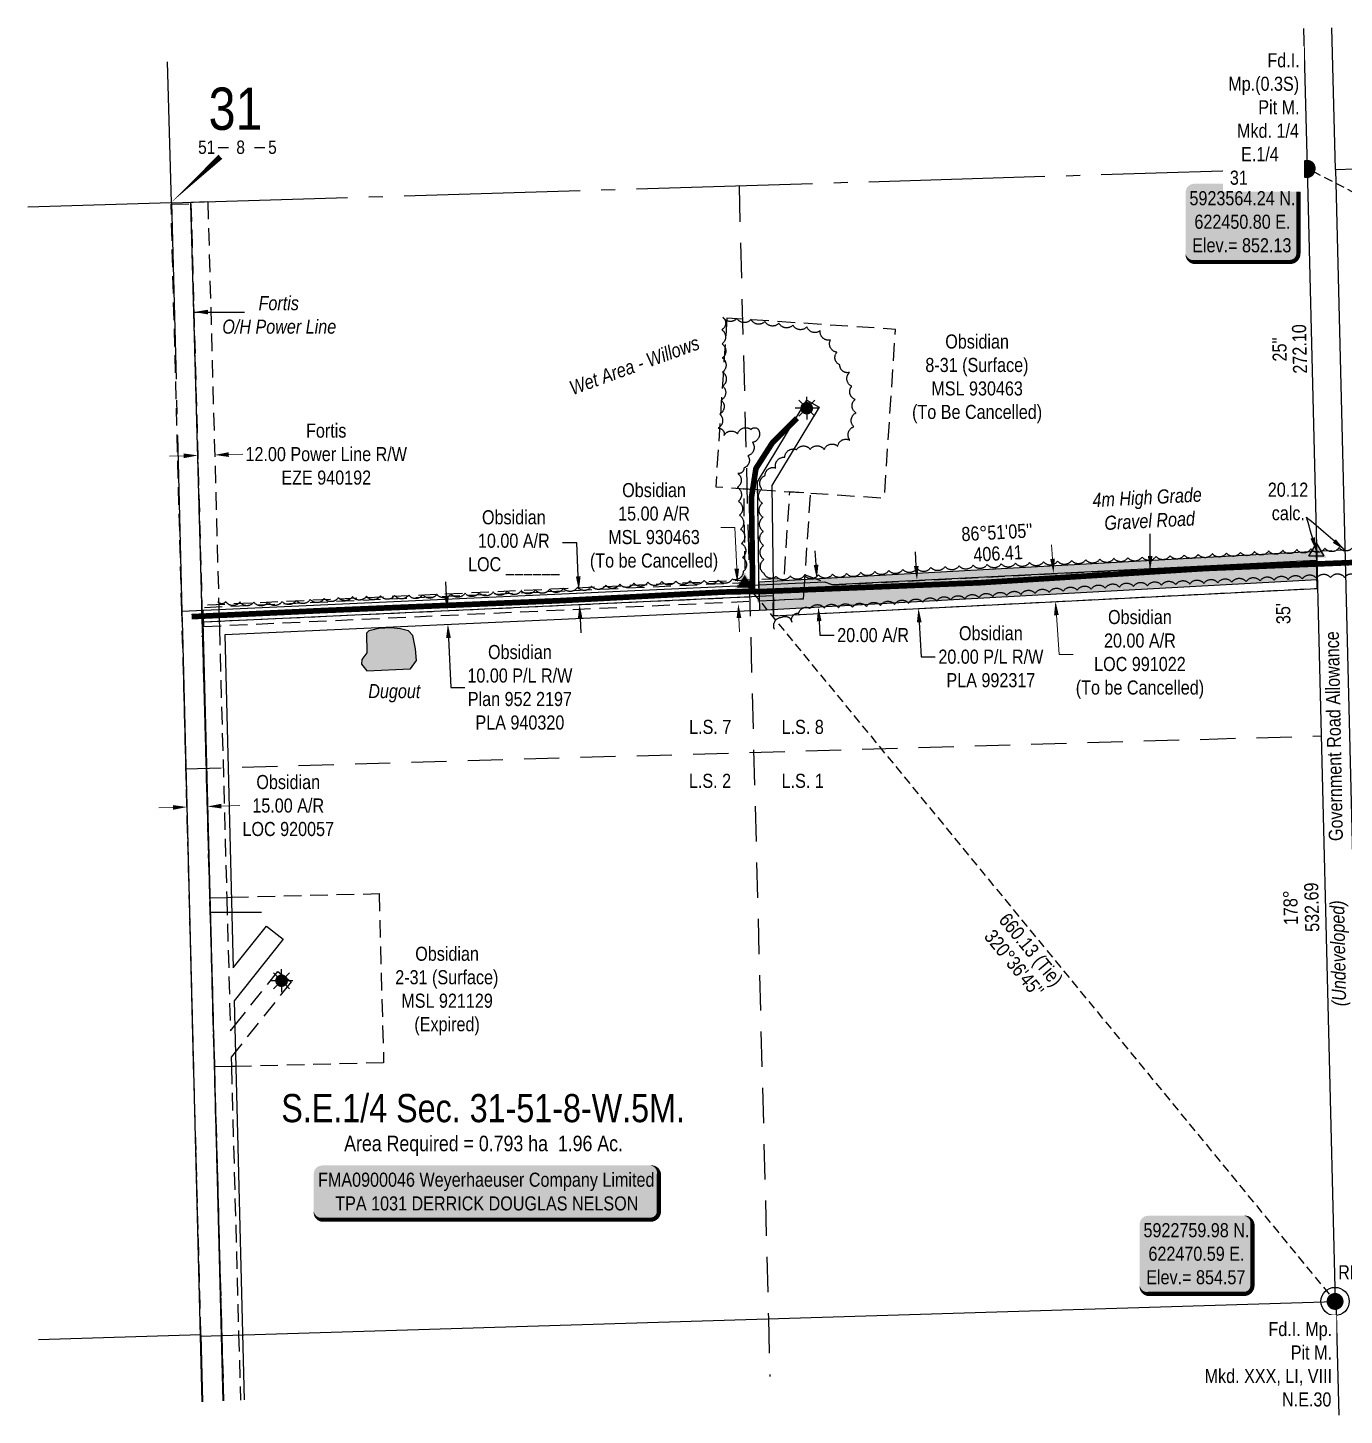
# Model space of a CAD drawing. Extents: x 621543 to 624722, y 5922679 to 5924544.
# Drawn here: x 621543 to 622477, y 5922679 to 5923664 of the extents above; entities that cross this region are included whole.
import ezdxf
from ezdxf.enums import TextEntityAlignment as Align

# ---------------------------------------------------------------- set-up
doc = ezdxf.new("R2010")
doc.units = 0
doc.header["$LTSCALE"] = 5
doc.header["$PDSIZE"] = 0.5
for name, pattern in [('0', [1, 1, 0]), ('foc-ACCESSROAD', [3.75, 2.5, -1.25]), ('foc-FLOWLINE', [3.75, 2.5, -1.25]), ('foc-LSD', [8, 5, -3]), ('foc-QUARTERLINE', [33, 25, -3, 2, -3]), ('foc-TIELINE', [1.875, 1.25, -0.625])]:
    doc.linetypes.add(name, pattern=pattern)
doc.layers.get('Defpoints').update_dxf_attribs({"color": 9})
for name, color, linetype in [('10', 1, 'Continuous'), ('35', 37, 'Continuous'), ('9', 3, 'Continuous'), ('AS-POWER', 104, 'foc-POWER'), ('AS-POWER-T', 104, 'Continuous'), ('AS-ROADS', 254, 'Continuous'), ('C-AR', 13, 'foc-ACCESSROAD'), ('C-RW', 13, 'Continuous'), ('C-SYMBOL', 7, 'Continuous'), ('C-WS', 13, 'foc-ACCESSROAD'), ('C-WS-S', 13, 'Continuous'), ('DETAIL-T', 7, 'Continuous'), ('F-EZE', 190, 'foc-FLOWLINE'), ('L-AREAREQUIRED', 7, 'Continuous'), ('L-BD', 7, 'Continuous'), ('L-MON', 1, 'Continuous'), ('L-ROAD-T', 7, 'Continuous'), ('L-SEC', 7, 'Continuous'), ('L-SECLBL', 7, 'Continuous'), ('L-SECQ', 8, 'foc-QUARTERLINE'), ('L-SECTION-LSD', 7, 'foc-LSD'), ('L-TIE', 7, 'foc-TIELINE'), ('L-TIE-T', 7, 'Continuous'), ('P-PROPOSED', 10, 'Continuous'), ('P-PROPOSED-H', 21, 'Continuous'), ('P-TXT', 4, 'Continuous'), ('T-BUSH', 110, '0'), ('T-BUSH-T', 110, 'Continuous'), ('T-WATER', 160, 'Continuous'), ('T-WATER-H', 133, 'Continuous'), ('T-WATER-T', 170, 'Continuous')]:
    doc.layers.add(name, color=color, linetype=linetype)
for name, color, linetype, lineweight in [('C-AR-T', 13, 'Continuous', 9), ('C-WS-T', 13, 'Continuous', 9), ('F-EZE-T', 190, 'Continuous', 9), ('T-TEXT', 48, 'Continuous', 18)]:
    doc.layers.add(name, color=color, linetype=linetype, lineweight=lineweight)
doc.styles.add('100L', font='ARIALN.TTF', dxfattribs={"height": 11})
doc.styles.add('175L', font='ARIALN.TTF', dxfattribs={"height": 20})
doc.styles.add('80', font='ARIALN.TTF', dxfattribs={"height": 10})
doc.styles.add('80CG', font='ARIALN.TTF', dxfattribs={"height": 10})
doc.styles.add('80L', font='ARIALN.TTF', dxfattribs={"height": 10})
doc.styles.add('80LS', font='ARIALNI.TTF', dxfattribs={"height": 10})
doc.styles.add('foc-LtypeFont', font='ARIALN.TTF', dxfattribs={"height": 7.35})
doc.styles.add('SIMPLEX', font='ARIALN.TTF')
doc.linetypes.add('foc-POWER', pattern='A,6,-1,["P",foc-LtypeFont,S=0.2,R=0,X=-0.625,Y=-0.75],-1.24,4', length=12.24)
doc.dimstyles.new('Compass 5 000', dxfattribs={"dimscale": 5, "dimtxt": 9, "dimasz": 2, "dimexe": 0.2, "dimexo": 0.0625, "dimgap": 0.5, "dimtad": 0, "dimtih": 1, "dimtoh": 1, "dimzin": 0, "dimdsep": 46, "dimtxsty": '80CG', "dimcen": 0.1, "dimse1": 1, "dimse2": 1, "dimclrd": 256, "dimclrt": 256, "dimaunit": 1, "dimadec": 4, "dimazin": 0, "dimtfac": 0.06, "dimtofl": 0, "dimtmove": 0, "dimatfit": 1, "dimfxl": 0.2, "dimtolj": 1, "dimtzin": 0, "dimlwd": -1, "dimarcsym": 0})

# ---------------------------------------------------------------- blocks, each defined once
blk = doc.blocks.new('L-SECLBL')
at = {"layer": '9', "color": 7}
for p, q in [((-5.08, -27.83), (-12.29, -27.83)), ((20.7, -27.83), (13.5, -27.83))]:
    blk.add_line(p, q, dxfattribs=at)
at = {"layer": '10', "color": 2, "style": 'SIMPLEX'}
blk.add_attdef('SEC', text='', height=30, dxfattribs=at).set_placement((0, 0), align=Align.MIDDLE)
at = {"layer": '10', "color": 5, "style": '80L'}
blk.add_attdef('TWP', text='', height=9.5, dxfattribs=at).set_placement((-14.43, -27.37), align=Align.MIDDLE_RIGHT)
blk.add_attdef('RGE', text='', height=9.5, dxfattribs=at).set_placement((3.62, -27.37), align=Align.MIDDLE_CENTER)
blk.add_attdef('MER', text='', height=9.5, dxfattribs=at).set_placement((23.17, -27.37), align=Align.MIDDLE_LEFT)
blk = doc.blocks.new('*U379')
h = blk.add_hatch(color=255)
edge = h.paths.add_edge_path()
edge.add_line((-116.5, -20), (116.5, -20))
edge.add_arc((116.5, -14), 6, 270, 360)
edge.add_line((122.5, -14), (122.5, 12.5))
edge.add_arc((116.5, 12.5), 6, 0, 90)
edge.add_line((116.5, 18.5), (-116.5, 18.5))
edge.add_arc((-116.5, 12.5), 6, 90, 180)
edge.add_line((-122.5, 12.5), (-122.5, -14))
edge.add_arc((-116.5, -14), 6, 180, 270)
at = {"color": 44, "flags": 128}
blk.add_lwpolyline([(-116.5, -20, 3, 3, 0), (116.5, -20, 3, 3, 0.414214), (122.5, -14, 3, 3, 0), (122.5, 12.5, 3, 0, 0.414214), (116.5, 18.5, 0, 0, 0), (-116.5, 18.5, 0, 0, 0.414214), (-122.5, 12.5, 0, 0, 0), (-122.5, -14, 0, 3, 0.414214)], format="xyseb", close=True, dxfattribs=at)
at = {"color": 44, "style": '80'}
blk.add_attdef('ENTER_TEXT_001', (-35.99, -5), '', height=10, dxfattribs=at)
blk = doc.blocks.new('*D380')
at = {"layer": 'Defpoints', "color": 0, "transparency": 16777216}
for p in [(621675.64, 5923360.79), (621664.03, 5923346.27), (621676.03, 5923346.59)]:
    blk.add_point(p, dxfattribs=at)
at = {"layer": 'F-EZE-T', "transparency": 16777216}
for p, q in [((621653.65, 5923360.19), (621643.65, 5923359.92)), ((621685.64, 5923361.06), (621695.63, 5923361.33))]:
    blk.add_line(p, q, dxfattribs=at)
for points in [[(621653.6, 5923361.86), (621653.7, 5923358.52), (621663.65, 5923360.46)], [(621685.59, 5923362.73), (621685.68, 5923359.4), (621675.64, 5923360.79)]]:
    blk.add_solid(points, dxfattribs=at)
at = {"layer": 'F-EZE-T', "transparency": 16777216, "insert": (621754.77, 5923361.33), "char_height": 10, "attachment_point": 5, "style": '80CG'}
blk.add_mtext('\\A1;Fortis\\P12.00 Power Line R/W\\PEZE 940192', dxfattribs=at)
blk = doc.blocks.new('*D381')
at = {"layer": 'C-AR-T', "transparency": 16777216}
for p, q in [((621645.99, 5923110.6), (621636, 5923110.33)), ((621680.42, 5923111.54), (621693.5, 5923111.9))]:
    blk.add_line(p, q, dxfattribs=at)
for points in [[(621645.95, 5923112.27), (621646.04, 5923108.94), (621655.99, 5923110.87)], [(621680.38, 5923113.21), (621680.47, 5923109.87), (621670.43, 5923111.27)]]:
    blk.add_solid(points, dxfattribs=at)
at = {"layer": 'Defpoints', "color": 0, "transparency": 16777216}
for p in [(621654.97, 5923148.4), (621669.4, 5923148.8), (621670.43, 5923111.27)]:
    blk.add_point(p, dxfattribs=at)
at = {"layer": 'C-AR-T', "transparency": 16777216, "insert": (621727.8, 5923111.9), "char_height": 10, "attachment_point": 5, "style": '80CG'}
blk.add_mtext('\\A1;Obsidian\\P15.00 A/R\\PLOC 920057', dxfattribs=at)
blk = doc.blocks.new('*D382')
at = {"layer": 'C-AR-T', "transparency": 16777216}
for p, q in [((622270.1, 5923287.01), (622269.41, 5923296.99)), ((622272.86, 5923247.09), (622274.78, 5923219.24)), ((622274.78, 5923219.24), (622284.78, 5923219.24))]:
    blk.add_line(p, q, dxfattribs=at)
for points in [[(622271.76, 5923287.13), (622268.43, 5923286.9), (622270.79, 5923277.04)], [(622274.52, 5923247.21), (622271.19, 5923246.98), (622272.17, 5923257.07)]]:
    blk.add_solid(points, dxfattribs=at)
at = {"layer": 'Defpoints', "color": 0, "transparency": 16777216}
for p in [(622278.89, 5923277.6), (622272.17, 5923257.07), (622280.27, 5923257.63)]:
    blk.add_point(p, dxfattribs=at)
at = {"layer": 'C-AR-T', "transparency": 16777216, "insert": (622332.11, 5923219.24), "char_height": 10, "attachment_point": 5, "style": '80CG'}
blk.add_mtext('\\A1;Obsidian\\P20.00 A/R\\PLOC 991022\\P(To be Cancelled)', dxfattribs=at)
blk = doc.blocks.new('GAS')
h = blk.add_hatch(color=255)
h.dxf.hatch_style = 1
edge = h.paths.add_edge_path()
edge.add_arc((0, 0), 0.9, 0, 360)
for p, q in [((-0.81, 0), (-1.62, 0)), ((-0.57, 0.57), (-1.14, 1.14)), ((0, 0.81), (0, 1.62)), ((0.57, 0.57), (1.14, 1.14)), ((1.62, 0), (0.81, 0)), ((-0.57, -0.57), (-1.14, -1.14)), ((0, -0.81), (0, -1.62)), ((1.14, -1.14), (0.57, -0.57))]:
    blk.add_line(p, q)
blk.add_circle((0, 0), 0.8)
blk = doc.blocks.new('*D383')
at = {"layer": 'C-WS-S', "transparency": 16777216}
for p, q in [((621840.16, 5923260.84), (621839.71, 5923270.83)), ((621841.51, 5923230.87), (621843.08, 5923195.84)), ((621843.08, 5923195.84), (621853.08, 5923195.84))]:
    blk.add_line(p, q, dxfattribs=at)
for points in [[(621841.83, 5923260.91), (621838.5, 5923260.76), (621840.61, 5923250.85)], [(621843.17, 5923230.95), (621839.84, 5923230.8), (621841.06, 5923240.86)]]:
    blk.add_solid(points, dxfattribs=at)
at = {"layer": 'Defpoints', "color": 0, "transparency": 16777216}
for p in [(621840.61, 5923250.85), (621931.96, 5923254.96), (621932.41, 5923244.97)]:
    blk.add_point(p, dxfattribs=at)
at = {"layer": 'C-WS-S', "transparency": 16777216, "insert": (621892.17, 5923195.84), "char_height": 10, "attachment_point": 5, "style": '80CG'}
blk.add_mtext('\\A1;Obsidian\\P10.00 P/L R/W\\PPlan 952 2197\\PPLA 940320', dxfattribs=at)
blk = doc.blocks.new('*D384')
at = {"layer": 'C-WS-S', "transparency": 16777216}
for p, q in [((622173.43, 5923281.97), (622172.91, 5923291.95)), ((622175.52, 5923242.01), (622176.81, 5923217.54)), ((622176.81, 5923217.54), (622186.81, 5923217.54))]:
    blk.add_line(p, q, dxfattribs=at)
for points in [[(622175.1, 5923282.05), (622171.77, 5923281.88), (622173.95, 5923271.98)], [(622177.19, 5923242.1), (622173.86, 5923241.92), (622175, 5923251.99)]]:
    blk.add_solid(points, dxfattribs=at)
at = {"layer": 'Defpoints', "color": 0, "transparency": 16777216}
for p in [(622170.86, 5923271.82), (622171.91, 5923251.83), (622175, 5923251.99)]:
    blk.add_point(p, dxfattribs=at)
at = {"layer": 'C-WS-S', "transparency": 16777216, "insert": (622226.35, 5923217.54), "char_height": 10, "attachment_point": 5, "style": '80CG'}
blk.add_mtext('\\A1;Obsidian\\P20.00 P/L R/W\\PPLA 992317', dxfattribs=at)
blk = doc.blocks.new('fdia')
at = {"color": 255, "const_width": 1}
blk.add_lwpolyline([(-0.5, 0, 1), (0.5, 0, 1)], format="xyb", close=True, dxfattribs=at)
blk = doc.blocks.new('Fdiaa')
blk.add_blockref('fdia', (0, 0))
blk = doc.blocks.new('fdib')
at = {"color": 1, "const_width": 1.6}
blk.add_lwpolyline([(-0.4, 0, 1), (0.4, 0, 1)], format="xyb", close=True, dxfattribs=at)
at = {"color": 1}
blk.add_circle((0, 0), 0.8, dxfattribs=at)
blk = doc.blocks.new('Fdibb')
blk.add_blockref('fdib', (0, 0))
blk = doc.blocks.new('fdicc')
for name in ['Fdibb', 'Fdiaa']:
    blk.add_blockref(name, (0, 0))
blk = doc.blocks.new('FDI')
blk.add_blockref('fdicc', (0, 0))
blk = doc.blocks.new('TRIA')
blk.add_hatch(color=255).paths.add_polyline_path([(-0.04, 1.52), (-1.47, -0.87), (1.39, -0.87)])
blk = doc.blocks.new('TRIAA')
blk.add_blockref('TRIA', (0, 0))
blk = doc.blocks.new('TRIB')
at = {"color": 1}
blk.add_lwpolyline([(-1.12, -0.67), (-0.04, 1.13), (1.04, -0.67)], close=True, dxfattribs=at)
blk = doc.blocks.new('TRIBB')
blk.add_blockref('TRIB', (0, 0))
blk = doc.blocks.new('TRICC')
for name in ['TRIAA', 'TRIBB']:
    blk.add_blockref(name, (0, 0))
blk = doc.blocks.new('plspike')
blk.add_blockref('TRICC', (0, 0))
blk = doc.blocks.new('*D390')
at = {"layer": 'C-AR-T', "transparency": 16777216}
for p, q in [((622044.69, 5923309.35), (622034.69, 5923309.35)), ((622046.03, 5923280.09), (622044.69, 5923309.35)), ((622047.62, 5923245.12), (622048.08, 5923235.13))]:
    blk.add_line(p, q, dxfattribs=at)
for points in [[(622047.69, 5923280.16), (622044.36, 5923280.01), (622046.48, 5923270.1)], [(622049.29, 5923245.19), (622045.96, 5923245.04), (622047.17, 5923255.11)]]:
    blk.add_solid(points, dxfattribs=at)
at = {"layer": 'Defpoints', "color": 0, "transparency": 16777216}
for p in [(622046.48, 5923270.1), (621976.94, 5923266.93), (621977.62, 5923251.93)]:
    blk.add_point(p, dxfattribs=at)
at = {"layer": 'C-AR-T', "transparency": 16777216, "insert": (621987.36, 5923309.35), "char_height": 10, "attachment_point": 5, "style": '80CG'}
blk.add_mtext('\\A1;Obsidian\\P15.00 A/R\\PMSL 930463\\P(To be Cancelled)', dxfattribs=at)
blk = doc.blocks.new('*U404')
h = blk.add_hatch(color=254)
edge = h.paths.add_edge_path()
edge.add_line((-34, -28.5), (34, -28.5))
edge.add_arc((34, -22.5), 6, 270, 360)
edge.add_line((40, -22.5), (40, 21))
edge.add_arc((34, 21), 6, 0, 90)
edge.add_line((34, 27), (-34, 27))
edge.add_arc((-34, 21), 6, 90, 180)
edge.add_line((-40, 21), (-40, -22.5))
edge.add_arc((-34, -22.5), 6, 180, 270)
at = {"color": 1, "flags": 128}
blk.add_lwpolyline([(-34, -28.5, 3, 3, 0), (34, -28.5, 3, 3, 0.414214), (40, -22.5, 3, 3, 0), (40, 21, 3, 0, 0.414214), (34, 27, 0, 0, 0), (-34, 27, 0, 0, 0.414214), (-40, 21, 0, 0, 0), (-40, -22.5, 0, 3, 0.414214)], format="xyseb", close=True, dxfattribs=at)
blk.add_lwpolyline([(-5.65, -12.39, 0, 10, 0), (0, 0, 5, 5, 0)], format="xyseb", dxfattribs=at)
at = {"color": 1, "style": '80'}
blk.add_attdef('ENTER_TEXT_001', (-35.99, -5), '', height=10, dxfattribs=at)
blk = doc.blocks.new('*D510')
at = {"layer": 'C-WS-S', "transparency": 16777216}
for p, q in [((621932.48, 5923298.45), (621922.48, 5923298.45)), ((621933.58, 5923274.57), (621932.48, 5923298.45)), ((621934.96, 5923244.62), (621935.42, 5923234.63))]:
    blk.add_line(p, q, dxfattribs=at)
for points in [[(621935.24, 5923274.65), (621931.91, 5923274.5), (621934.04, 5923264.58)], [(621936.62, 5923244.69), (621933.29, 5923244.54), (621934.5, 5923254.61)]]:
    blk.add_solid(points, dxfattribs=at)
at = {"layer": 'Defpoints', "color": 0, "transparency": 16777216}
for p in [(621875.9, 5923261.91), (621934.04, 5923264.58), (621876.36, 5923251.93)]:
    blk.add_point(p, dxfattribs=at)
at = {"layer": 'C-WS-S', "transparency": 16777216, "insert": (621887.88, 5923298.45), "char_height": 10, "attachment_point": 5, "style": '80CG'}
blk.add_mtext('\\A1;Obsidian\\P10.00 A/R\\PLOC ______', dxfattribs=at)
blk = doc.blocks.new('*D519')
at = {"layer": 'Defpoints', "color": 0, "transparency": 16777216}
for p in [(622114.17, 5923273.43), (622103.97, 5923252.85), (622115.27, 5923253.47)]:
    blk.add_point(p, dxfattribs=at)
at = {"layer": 'P-TXT', "transparency": 16777216}
for p, q in [((622102.33, 5923282.79), (622101.78, 5923292.78)), ((622104.52, 5923242.86), (622105.07, 5923232.88)), ((622105.07, 5923232.88), (622115.07, 5923232.88))]:
    blk.add_line(p, q, dxfattribs=at)
for points in [[(622103.99, 5923282.88), (622100.66, 5923282.7), (622102.87, 5923272.81)], [(622106.19, 5923242.95), (622102.86, 5923242.77), (622103.97, 5923252.85)]]:
    blk.add_solid(points, dxfattribs=at)
at = {"layer": 'P-TXT', "transparency": 16777216, "insert": (622142.81, 5923232.88), "char_height": 10, "attachment_point": 5, "style": '80CG'}
blk.add_mtext('\\A1;20.00 A/R', dxfattribs=at)
blk = doc.blocks.new('STRIA')
blk.add_hatch(color=255).paths.add_polyline_path([(-0.04, 1.52), (-1.47, -0.87), (1.39, -0.87)])
blk = doc.blocks.new('STRIAA')
blk.add_blockref('STRIA', (0, 0))
blk = doc.blocks.new('STRIB')
at = {"color": 1}
blk.add_solid([(-1.12, -0.67), (-0.04, 1.13), (1.04, -0.67)], dxfattribs=at)
blk = doc.blocks.new('STRIBB')
blk.add_blockref('STRIB', (0, 0))
blk = doc.blocks.new('STRICC')
for name in ['STRIAA', 'STRIBB']:
    blk.add_blockref(name, (0, 0))
blk = doc.blocks.new('fdspike')
blk.add_blockref('STRICC', (0, 0))

msp = doc.modelspace()

# ---------------------------------------------------------------- hatches: boundary and pattern name
at = {"layer": 'P-PROPOSED-H'}
h = msp.add_hatch(color=256, dxfattribs=at)
h.dxf.hatch_style = 1
h.paths.add_polyline_path([(622457.489, 5923292.318), (622061.829, 5923270.55), (622062.107, 5923250.542), (622457.981, 5923272.322)])
at = {"layer": 'T-WATER-H'}
h = msp.add_hatch(color=256, dxfattribs=at)
h.dxf.hatch_style = 1
h.paths.add_polyline_path([(621783.293, 5923234.345), (621783.692, 5923220.385), (621780.001, 5923215.499), (621779.901, 5923212.408), (621783.692, 5923207.522), (621814.515, 5923208.918), (621818.704, 5923214.801), (621818.006, 5923223.077), (621816.211, 5923232.55), (621813.218, 5923235.84), (621807.432, 5923237.436), (621800.649, 5923238.134), (621792.17, 5923237.535), (621784.988, 5923235.94)])

# ---------------------------------------------------------------- linework, layer by layer
at = {"layer": '35', "color": 3}
msp.add_circle((622470.589, 5922759.98), 9.997, dxfattribs=at)
at = {"layer": 'AS-POWER', "flags": 128}
for points in [[(621682.118, 5922689.426), (621658.789, 5923539.007)], [(621672.595, 5923036.229), (621708.955, 5923036.229)]]:
    msp.add_lwpolyline(points, dxfattribs=at)
at = {"layer": 'AS-ROADS', "const_width": 3.999, "flags": 128}
for points in [[(622741.026, 5923416.93), (622745.165, 5923391.917), (622741.785, 5923305.955), (622729.097, 5923295.259), (622716.706, 5923294.8), (622619.858, 5923290.264), (622510.345, 5923285.538), (622378.61, 5923280.201), (622217.969, 5923270.071), (622064.254, 5923263.871), (622051.726, 5923263.911)], [(622088.772, 5923386.97), (622071.151, 5923369.156), (622059.647, 5923351.175), (622056.469, 5923330.513), (622057.366, 5923263.923), (622036.716, 5923263.485), (621920.057, 5923257.339), (621751.878, 5923250.333), (621659.224, 5923246.02)]]:
    msp.add_lwpolyline(points, dxfattribs=at)
at = {"layer": 'C-AR'}
msp.add_lwpolyline([(621667.046, 5922688.756), (621665.838, 5922736.232), (621652.277, 5923250.394), (621644.674, 5923538.681), (621658.798, 5923539.007), (621666.573, 5923252.772), (621666.62, 5923251.039), (621666.837, 5923243.036), (621666.98, 5923237.765), (621667.109, 5923233.042), (621672.192, 5923046.424), (621675.162, 5922937.418), (621675.462, 5922926.398), (621680.629, 5922736.668), (621681.986, 5922689.42)], dxfattribs=at)
at = {"layer": 'C-AR', "flags": 128}
for points in [[(621667.63, 5923239.02), (622093.448, 5923258.736), (622098.426, 5923333.695), (622083.464, 5923334.688), (622079.374, 5923273.095), (621667.251, 5923254.014)], [(621667.546, 5923242.328), (622061.969, 5923260.459), (622060.917, 5923336.143), (622050.913, 5923336.852), (622051.839, 5923270), (621667.293, 5923252.323)], [(622071.937, 5923257.74), (622093.448, 5923258.736), (622094.567, 5923275.592), (622114.005, 5923268.619), (622272.02, 5923276.584), (622331.923, 5923279.604), (622457.471, 5923285.933), (622457.97, 5923265.939), (622332.93, 5923259.636), (622273.027, 5923256.617), (622072.081, 5923246.487)]]:
    msp.add_lwpolyline(points, close=True, dxfattribs=at)
at = {"layer": 'C-RW', "flags": 128}
for points in [[(621681.616, 5922689.404), (621680.342, 5922735.875), (621667.544, 5923242.328), (622061.904, 5923260.469), (622060.862, 5923341.773), (622095.864, 5923399.78), (622104.423, 5923394.615), (622070.894, 5923339.05), (622072.024, 5923250.928), (621682.781, 5923233.016), (621688.752, 5922996.676), (621712.372, 5923026.338), (621724.102, 5923016.997), (621689.342, 5922973.345), (621696.499, 5922690.065)], [(621681.616, 5922689.404), (621680.342, 5922735.875), (621667.8, 5923232.291), (621667.544, 5923242.328), (622071.896, 5923260.929), (622072.081, 5923246.487), (622457.97, 5923265.939), (622457.471, 5923285.933), (622114.005, 5923268.619), (622108.439, 5923270.616), (621652.362, 5923249.63), (621652.75, 5923234.274), (621665.354, 5922735.418), (621666.527, 5922688.733)]]:
    msp.add_lwpolyline(points, dxfattribs=at)
at = {"layer": 'C-WS', "flags": 128}
msp.add_lwpolyline([(622039.047, 5923457.856), (622031.103, 5923338.161), (622150.793, 5923330.234), (622158.74, 5923449.912)], close=True, dxfattribs=at)
at = {"layer": 'C-WS'}
msp.add_lwpolyline([(621792.224, 5923049.45), (621795.494, 5922929.423), (621690.452, 5922926.776), (621687.465, 5922926.7), (621675.462, 5922926.398), (621675.162, 5922937.418), (621672.192, 5923046.424), (621684.195, 5923046.727), (621687.183, 5923046.802), (621792.224, 5923049.45)], close=True, dxfattribs=at)
at = {"layer": 'Defpoints', "color": 5}
for p, q in [((622158.74, 5923449.912), (622158.742, 5923449.912)), ((622031.127, 5923338.071), (622031.133, 5923338.159)), ((622457.486, 5923292.318), (622457.489, 5923292.318)), ((621666.08, 5923232.248), (621666.161, 5923232.25))]:
    msp.add_line(p, q, dxfattribs=at)
at = {"layer": 'F-EZE'}
msp.add_lwpolyline([(621681.986, 5922689.42), (621680.629, 5922736.668), (621675.462, 5922926.398), (621675.162, 5922937.418), (621672.192, 5923046.424), (621667.109, 5923233.042), (621666.98, 5923237.765), (621666.837, 5923243.036), (621666.62, 5923251.039), (621666.572, 5923252.772), (621658.789, 5923539.007), (621658.739, 5923540.267), (621670.741, 5923540.608), (621678.568, 5923253.318), (621678.615, 5923251.578), (621678.833, 5923243.575), (621678.976, 5923238.312), (621684.195, 5923046.727), (621686.776, 5922951.973), (621689.667, 5922955.596), (621720.529, 5922994.27), (621729.914, 5922986.78), (621687.283, 5922933.358), (621687.465, 5922926.7), (621692.631, 5922737.021), (621693.982, 5922689.953)], dxfattribs=at)
at = {"layer": 'L-SEC'}
for p, q in [((622470.932, 5923563.446), (622468.369, 5923664.016)), ((622448.253, 5923663.428), (622450.797, 5923564.241)), ((621665.354, 5922735.418), (622470.589, 5922759.98)), ((622471.195, 5922760.037), (622473.219, 5922679.19)), ((621665.837, 5922736.231), (621550.576, 5922732.824))]:
    msp.add_line(p, q, dxfattribs=at)
at = {"layer": 'L-SEC', "flags": 128}
for points in [[(622450.797, 5923564.241), (622470.589, 5922759.98)], [(622470.932, 5923563.446), (622490.69, 5922760.604), (623298.266, 5922784.118)]]:
    msp.add_lwpolyline(points, dxfattribs=at)
at = {"layer": 'L-SECLBL', "flags": 128}
msp.add_lwpolyline([(621644.641, 5923539.869, 0, 3.999, 0), (621679.673, 5923572.437, 0, 0, 0)], format="xyseb", dxfattribs=at)
at = {"layer": 'L-SECQ'}
for p, q in [((621642.006, 5923639.83), (621644.643, 5923539.867)), ((622470.932, 5923563.446), (623242.882, 5923586.701)), ((621645.034, 5923539.662), (622450.797, 5923564.241)), ((621542.99, 5923536.97), (621644.643, 5923539.867)), ((621665.837, 5922736.231), (621667.046, 5922688.756))]:
    msp.add_line(p, q, dxfattribs=at)
at = {"layer": 'L-SECQ', "flags": 128}
msp.add_lwpolyline([(621645.034, 5923539.662), (621665.354, 5922735.418)], dxfattribs=at)
at = {"layer": 'L-SECTION-LSD'}
msp.add_line((622068.516, 5922748.134), (622069.564, 5922706.641), dxfattribs=at)
at = {"layer": 'L-SECTION-LSD', "flags": 128}
for points in [[(622047.671, 5923551.352), (622068.516, 5922748.134)], [(621655.24, 5923138.049), (622460.948, 5923161.437)]]:
    msp.add_lwpolyline(points, dxfattribs=at)
at = {"layer": 'L-TIE'}
for p, q in [((622734.546, 5923415.948), (622450.797, 5923564.241)), ((622477.583, 5923293.213), (622457.489, 5923292.318))]:
    msp.add_line(p, q, dxfattribs=at)
at = {"layer": 'L-TIE', "flags": 128}
msp.add_lwpolyline([(622051.839, 5923270), (622061.829, 5923270.55)], dxfattribs=at)
at = {"layer": 'P-PROPOSED', "flags": 128}
msp.add_lwpolyline([(622457.489, 5923292.318), (622061.829, 5923270.55), (622062.107, 5923250.542), (622457.981, 5923272.322)], close=True, dxfattribs=at)
at = {"layer": 'T-BUSH', "flags": 128}
for points in [[(622721.953, 5923321.226, -0.5205671), (622720.443, 5923311.344, -0.5205671), (622712.934, 5923308.061, -0.5205671), (622702.954, 5923307.497, -0.5205671), (622692.973, 5923306.933, -0.5205671), (622682.993, 5923306.368, -0.5205671), (622673.012, 5923305.804, -0.5205671), (622663.032, 5923305.24, -0.5205671), (622653.051, 5923304.675, -0.5205671), (622643.07, 5923304.111, -0.5205671), (622633.09, 5923303.547, -0.5205671), (622623.109, 5923302.981, -0.5205671), (622613.129, 5923302.416, -0.5205671), (622603.148, 5923301.85, -0.5205671), (622593.168, 5923301.284, -0.5205671), (622583.187, 5923300.719, -0.5205671), (622573.207, 5923300.153, -0.5205671), (622563.227, 5923299.587, -0.5205671), (622553.246, 5923299.022, -0.5205671), (622543.266, 5923298.456, -0.5205671), (622533.285, 5923297.89, -0.5205671), (622523.302, 5923297.375, -0.5205671), (622513.317, 5923296.9, -0.5205671), (622503.332, 5923296.425, -0.5205671), (622493.346, 5923295.95, -0.5205671), (622483.361, 5923295.475, -0.5205671), (622473.376, 5923295, -0.5205671), (622463.391, 5923294.524, -0.5205671), (622453.406, 5923294.049, -0.5205671), (622443.42, 5923293.574, -0.5205671), (622433.435, 5923293.099, -0.5205671), (622423.45, 5923292.624, -0.5205671), (622413.465, 5923292.149, -0.5205671), (622403.48, 5923291.673, -0.5205671), (622393.494, 5923291.197, -0.5205671), (622383.509, 5923290.719, -0.5205671), (622373.524, 5923290.24, -0.5205671), (622363.539, 5923289.762, -0.5205671), (622353.554, 5923289.284, -0.5205671), (622343.569, 5923288.806, -0.5205671), (622333.584, 5923288.328, -0.5205671), (622323.599, 5923287.85, -0.5205671), (622313.614, 5923287.372, -0.5205671), (622303.629, 5923286.894, -0.5205671), (622293.644, 5923286.416, -0.5205671), (622283.659, 5923285.937, -0.5205671), (622273.674, 5923285.459, -0.5205671), (622263.689, 5923284.981, -0.5205671), (622253.704, 5923284.503, -0.5205671), (622243.719, 5923284.025, -0.5205671), (622233.733, 5923283.547, -0.5205671), (622223.748, 5923283.069, -0.5205671), (622213.763, 5923282.591, -0.5205671), (622203.778, 5923282.113, -0.5205671), (622193.793, 5923281.634, -0.5205671), (622183.817, 5923281.01, -0.5205671), (622173.847, 5923280.286, -0.5205671), (622163.876, 5923279.562, -0.5205671), (622153.906, 5923278.838, -0.5205671), (622143.936, 5923278.115, -0.5205671), (622133.966, 5923277.391, -0.5205671), (622123.995, 5923276.667, -0.5205671), (622114.01, 5923276.21, -0.5205671), (622104.022, 5923275.786, -0.5205671), (622094.035, 5923275.362, -0.5205671), (622084.047, 5923274.939, -0.5205671), (622074.059, 5923274.58, -0.5205671), (622065.501, 5923276.554, -0.5205671), (622065.308, 5923286.549, -0.5205671), (622065.114, 5923296.544, -0.5205671), (622064.921, 5923306.538, -0.5205671), (622064.728, 5923316.533, -0.5205671), (622064.258, 5923326.518, -0.5205671), (622063.962, 5923336.505, -0.5205671), (622066.138, 5923346.157, -0.5205671), (622073.715, 5923351.556, -0.5205671), (622080.084, 5923359.176, -0.5205671), (622088.486, 5923364.594, -0.5205671), (622098.142, 5923364.755, -0.5205671), (622108.125, 5923364.646, -0.5205671), (622117.684, 5923367.07, -0.5205671), (622126.389, 5923371.22, -0.5205671), (622129.082, 5923380.847, -0.5205671), (622130.712, 5923390.675, -0.5205671), (622130.025, 5923400.216, -0.5205671), (622127.619, 5923409.525, -0.5205671), (622126.038, 5923419.385, -0.5205671), (622119.247, 5923424.731, -0.5205671), (622117.164, 5923433.705, -0.5205671), (622112.531, 5923442.357, -0.5205671), (622105.268, 5923449.034, -0.5205671), (622095.807, 5923451.664, -0.5205671), (622085.897, 5923452.972, -0.5205671), (622075.986, 5923454.28, -0.5205671), (622066.075, 5923455.588, -0.5205671), (622056.165, 5923456.896, -0.5205671), (622046.206, 5923457.751, -0.5205671), (622036.244, 5923458.584, -0.5205671), (622035.443, 5923449.628, -0.5205671), (622035.614, 5923439.633, -0.5205671), (622035.785, 5923429.638, -0.5205671), (622035.957, 5923419.643, -0.5205671), (622036.121, 5923409.648, -0.5205671), (622035.037, 5923399.711, -0.5205671), (622033.952, 5923389.773, -0.5205671), (622032.868, 5923379.836, -0.5205671), (622036.91, 5923374.488, -0.5205671), (622046.691, 5923375.863, -0.5205671), (622056.213, 5923378.905, -0.5205671), (622061.451, 5923378.664, -0.5205671), (622057.204, 5923369.701, -0.5205671), (622053.931, 5923360.255, -0.5205671), (622051.04, 5923351.582, -0.5205671), (622046.769, 5923347.743, -0.5205671), (622046.457, 5923337.777, -0.5205671), (622047.177, 5923327.91, -0.5205671), (622047.982, 5923317.948, -0.5205671), (622048.719, 5923307.979, -0.5205671), (622049.457, 5923298.009, -0.5205671), (622050.194, 5923288.04, -0.5205671), (622050.63, 5923278.127, -0.5205671), (622042.818, 5923272.519, -0.5205671), (622032.895, 5923271.994, -0.5205671), (622022.902, 5923271.749, -0.5205671), (622012.908, 5923271.503, -0.5205671), (622002.915, 5923271.257, -0.5205671), (621992.921, 5923271.012, -0.5205671), (621982.941, 5923270.497, -0.5205671), (621972.971, 5923269.774, -0.5205671), (621963, 5923269.051, -0.5205671), (621953.03, 5923268.328, -0.5205671), (621943.06, 5923267.605, -0.5205671), (621933.089, 5923266.882, -0.5205671), (621923.119, 5923266.159, -0.5205671), (621913.147, 5923265.466, -0.5205671), (621903.161, 5923264.998, -0.5205671), (621893.176, 5923264.53, -0.5205671), (621883.19, 5923264.062, -0.5205671), (621873.205, 5923263.594, -0.5205671), (621863.219, 5923263.126, -0.5205671), (621853.234, 5923262.658, -0.5205671), (621843.248, 5923262.19, -0.5205671), (621833.257, 5923261.88, -0.5205671), (621823.264, 5923261.611, -0.5205671), (621813.271, 5923261.342, -0.5205671), (621803.278, 5923261.074, -0.5205671), (621793.285, 5923260.805, -0.5205671), (621783.292, 5923260.537, -0.5205671), (621773.299, 5923260.268, -0.5205671), (621763.325, 5923259.617, -0.5205671), (621753.352, 5923258.93, -0.5205671), (621743.379, 5923258.243, -0.5205671), (621733.406, 5923257.557, -0.5205671), (621723.433, 5923256.87, -0.5205671), (621713.46, 5923256.2, -0.5205671), (621703.464, 5923256.336, -0.5205671), (621693.469, 5923256.472, -0.5205671), (621683.473, 5923256.608, -0.5205671), (621677.863, 5923256.685, -0.5205671)], [(622072.751, 5923237.115, -0.5205671), (622078.009, 5923245.617, -0.5205671), (622085.1, 5923242.214, -0.5205671), (622090.092, 5923248.54, -0.5205671), (622098.198, 5923251.785, -0.5205671), (622108.19, 5923252.076, -0.5205671), (622118.182, 5923252.367, -0.5205671), (622128.175, 5923252.659, -0.5205671), (622138.155, 5923253.167, -0.5205671), (622148.121, 5923253.955, -0.5205671), (622158.086, 5923254.743, -0.5205671), (622168.051, 5923255.531, -0.5205671), (622178.017, 5923256.319, -0.5205671), (622187.982, 5923257.108, -0.5205671), (622197.948, 5923257.896, -0.5205671), (622207.913, 5923258.684, -0.5205671), (622217.878, 5923259.472, -0.5205671), (622227.844, 5923260.26, -0.5205671), (622237.811, 5923261.017, -0.5205671), (622247.78, 5923261.762, -0.5205671), (622257.749, 5923262.508, -0.5205671), (622267.717, 5923263.254, -0.5205671), (622277.686, 5923264, -0.5205671), (622287.655, 5923264.746, -0.5205671), (622297.623, 5923265.492, -0.5205671), (622307.592, 5923266.237, -0.5205671), (622317.561, 5923266.983, -0.5205671), (622327.543, 5923267.488, -0.5205671), (622337.531, 5923267.91, -0.5205671), (622347.518, 5923268.333, -0.5205671), (622357.506, 5923268.755, -0.5205671), (622367.494, 5923269.177, -0.5205671), (622377.481, 5923269.599, -0.5205671), (622387.469, 5923270.022, -0.5205671), (622397.456, 5923270.444, -0.5205671), (622407.443, 5923270.895, -0.5205671), (622417.428, 5923271.373, -0.5205671), (622427.413, 5923271.852, -0.5205671), (622437.398, 5923272.331, -0.5205671), (622447.383, 5923272.81, -0.5205671), (622457.368, 5923273.289, -0.5205671), (622467.353, 5923273.767, -0.5205671), (622477.347, 5923273.863, -0.5205671), (622487.344, 5923273.871, -0.5205671), (622497.34, 5923273.878, -0.5205671), (622504.747, 5923268.511, -0.5205671)]]:
    msp.add_lwpolyline(points, format="xyb", dxfattribs=at)
at = {"layer": 'T-WATER', "flags": 128}
msp.add_lwpolyline([(621783.293, 5923234.345), (621783.692, 5923220.385), (621780.001, 5923215.499), (621779.901, 5923212.408), (621783.692, 5923207.522), (621814.515, 5923208.918), (621818.704, 5923214.801), (621818.006, 5923223.077), (621816.211, 5923232.55), (621813.218, 5923235.84), (621807.432, 5923237.436), (621800.649, 5923238.134), (621792.17, 5923237.535), (621784.988, 5923235.94), (621783.293, 5923234.345)], dxfattribs=at)

# ---------------------------------------------------------------- block references
at = {"layer": 'C-WS-S', "color": 6, "xscale": 4.999999999999988, "yscale": 4.999999999999988, "zscale": 4.999999999999988}
for p in [(622095.694, 5923393.975), (621723.068, 5922987.609)]:
    msp.add_blockref('GAS', p, dxfattribs=at)
at = {"layer": 'Defpoints', "color": 6}
ref = msp.add_blockref('*U379', (621868.378, 5922837.969), dxfattribs=dict(at, xscale=0.99965, yscale=0.99965, zscale=0.99965))
ref.add_attrib('ENTER_TEXT_001', 'FMA0900046 Weyerhaeuser Company Limited', (621748.965, 5922841.386), dxfattribs={"layer": '0', "color": 44, "height": 9.9965, "style": '80'})
ref.add_attrib('ENTER_TEXT_002', 'TPA 1031 DERRICK DOUGLAS NELSON', (621761.171, 5922824.548), dxfattribs={"layer": '0', "color": 44, "height": 9.9965, "style": '80'})
at = {"layer": 'DETAIL-T'}
ref = msp.add_blockref('*U404', (622404.575, 5923526.265), dxfattribs=dict(at, xscale=0.99965, yscale=0.99965, zscale=0.99965))
ref.add_attrib('ENTER_TEXT_001', '5923564.24 N.', (622367.269, 5923538.034), dxfattribs={"layer": '0', "color": 1, "height": 9.9965, "style": '80'})
ref.add_attrib('ENTER_TEXT_002', '622450.80 E.', (622370.791, 5923521.332), dxfattribs={"layer": '0', "color": 1, "height": 9.9965, "style": '80'})
ref.add_attrib('ENTER_TEXT_003', 'Elev.= 852.13', (622369.212, 5923504.63), dxfattribs={"layer": '0', "color": 1, "height": 9.9965, "style": '80'})
ref = msp.add_blockref('*U404', (622371.951, 5922793.783), dxfattribs=dict(at, xscale=0.99965, yscale=0.99965, zscale=0.99965))
ref.add_attrib('ENTER_TEXT_001', '5922759.98 N.', (622334.644, 5922805.551), dxfattribs={"layer": '0', "color": 1, "height": 9.9965, "style": '80'})
ref.add_attrib('ENTER_TEXT_002', '622470.59 E.', (622338.166, 5922788.849), dxfattribs={"layer": '0', "color": 1, "height": 9.9965, "style": '80'})
ref.add_attrib('ENTER_TEXT_003', 'Elev.= 854.57', (622336.588, 5922772.147), dxfattribs={"layer": '0', "color": 1, "height": 9.9965, "style": '80'})
at = {"layer": 'L-MON', "color": 3}
for name, p, xscale, yscale, zscale in [('FDI', (622450.553, 5923563.309), 4.999999999999989, 4.999999999999989, 4.999999999999989), ('FDI', (622450.797, 5923564.241), 4.999999999999989, 4.999999999999989, 4.999999999999989), ('plspike', (622457.486, 5923292.318), 4.998250000000001, 4.998250000000001, 4.998250000000001), ('FDI', (622470.589, 5922759.98), 4.999999999999989, 4.999999999999989, 4.999999999999989)]:
    msp.add_blockref(name, p, dxfattribs=dict(at, xscale=xscale, yscale=yscale, zscale=zscale))
at = {"layer": 'L-MON', "color": 5, "xscale": 4.998250000000001, "yscale": 4.998250000000001, "zscale": 4.998250000000001}
msp.add_blockref('fdspike', (622051.839, 5923270), dxfattribs=at)
at = {"layer": 'L-SECLBL', "color": 6, "xscale": 0.99965, "yscale": 0.99965, "zscale": 0.99965}
msp.add_blockref('L-SECLBL', (621690.415, 5923606.58), dxfattribs=at).add_auto_attribs({'SEC': '31', 'TWP': '51', 'RGE': '8', 'MER': '5'})

# ---------------------------------------------------------------- texts
at = {"layer": '35', "color": 3, "style": '80'}
msp.add_attdef('RP_001', (622472.792, 5922775.661), 'RP', height=9.9965, dxfattribs=at)
at = {"layer": 'AS-POWER-T', "insert": (621679.108, 5923473.54), "char_height": 9.9965, "attachment_point": 1, "style": '80L'}
msp.add_mtext_dynamic_manual_height_columns('\\pi27.638;{\\fArial Narrow|b0|i1|c0|p34;Fortis\\P\\pi1.9173;O/H Power Line}', width=83.32928, gutter_width=50, heights=[0], dxfattribs=at)
at = {"layer": 'C-SYMBOL', "color": 3, "style": '175L'}
msp.add_text('S.E.1/4 Sec. 31-51-8-W.5M.', height=19.993, dxfattribs=at).set_placement((621866.08, 5922881.193), align=Align.BOTTOM_CENTER)
at = {"layer": 'C-WS-T', "char_height": 9.9965, "attachment_point": 1, "style": '80L'}
for s, width, insert in [('\\pi27.042;Obsidian\\P\\pi12.93;8-31 (Surface)\\P\\pi17.179;MSL 930463\\P\\pi3.4999;(To Be Cancelled)', 97.9025, (622166.94, 5923446.33)), ('\\pi18.289;Obsidian \\P\\pi4.1088;2-31 (Surface)\\P\\pi8.4115;MSL 921129\\P\\pi17.665;(Expired)', 80.39551, (621799.626, 5923011.759))]:
    msp.add_mtext_dynamic_manual_height_columns(s, width=width, gutter_width=50, heights=[0], dxfattribs=dict(at, insert=insert))
at = {"layer": 'L-AREAREQUIRED', "color": 5, "style": '100L'}
msp.add_text('Area Required = 0.793 ha  1.96 Ac.', height=10.99615, dxfattribs=at).set_placement((621866.409, 5922863.313), align=Align.BOTTOM_CENTER)
at = {"layer": 'L-BD', "style": '80L'}
for s, rotation, p in [('272.10', 91.4097, (622445.365, 5923436.062)), ("25''", 91.4097, (622431.124, 5923435.711)), ("86°51'05''", 3.1491, (622230.638, 5923305.912)), ('406.41', 3.1491, (622231.462, 5923290.94)), ('532.69', 91.4097, (622453.987, 5923039.784)), ('178°', 91.4097, (622438.997, 5923039.415))]:
    msp.add_text(s, height=9.9965, rotation=rotation, dxfattribs=at).set_placement(p, align=Align.MIDDLE)
at = {"layer": 'L-ROAD-T', "style": '80L'}
msp.add_text('Government Road Allowance', height=9.9965, rotation=91.133948, dxfattribs=at).set_placement((622469.696, 5923161.18), align=Align.MIDDLE_CENTER)
at = {"layer": 'L-TIE-T', "style": '80L'}
for s, p in [('660.13 (Tie)', (622253.874, 5923008.964)), ("320°36'45''", (622242.865, 5922999.924))]:
    msp.add_text(s, height=9.9965, rotation=309.3876, dxfattribs=at).set_placement(p, align=Align.MIDDLE)
at = {"layer": 'P-TXT', "insert": (622422.643, 5923341.144), "char_height": 9.9965, "attachment_point": 1, "style": '80L'}
msp.add_mtext_dynamic_manual_height_columns('\\pi0.21516;20.12\\P\\pi3.0177;calc.', width=28.16276, gutter_width=50, heights=[0], dxfattribs=at)
at = {"layer": 'T-BUSH-T', "style": '80LS'}
msp.add_text('Wet Area - Willows', height=10, rotation=20, dxfattribs=at).set_placement((621973.404, 5923424.397), align=Align.MIDDLE_CENTER)
at = {"layer": 'T-TEXT', "style": '80LS'}
msp.add_text('(Undeveloped)', height=9.9965, rotation=91.133948, dxfattribs=at).set_placement((622472.746, 5923007.076), align=Align.MIDDLE_CENTER)
at = {"layer": 'T-TEXT', "insert": (622297.847, 5923333.666), "char_height": 9.9965, "attachment_point": 1, "rotation": 2.998053, "style": '80L'}
msp.add_mtext_dynamic_manual_height_columns('\\pi0.32607;{\\fArial Narrow|b0|i1|c0|p34;4m High Grade\\P\\pi4.7311; Gravel Road}', width=77.49427, gutter_width=50, heights=[0], dxfattribs=at)
at = {"layer": 'T-WATER-T', "insert": (621784.617, 5923198.18), "char_height": 9.9965, "attachment_point": 1, "style": '175L'}
msp.add_mtext_dynamic_manual_height_columns('{\\fArial Narrow|b0|i1|c0|p34;Dugout}', width=12.81511, gutter_width=100, heights=[0], dxfattribs=at)

# ---------------------------------------------------------------- dimensions: what is measured, and where the dimension line sits
at = {"layer": 'C-AR-T', "color": 6}
dim = msp.add_linear_dim(base=(622046.481, 5923270.098), p1=(621977.622, 5923251.933), p2=(621976.938, 5923266.926), angle=92.611351, text='Obsidian\\P15.00 A/R\\PMSL 930463\\P(To be Cancelled)', dimstyle='Compass 5 000', dxfattribs=at)
dim.commit()
dim.dimension.update_dxf_attribs({"geometry": '*D390', "text_midpoint": (621987.358, 5923309.346), "dimtype": 161})
at = {"layer": 'C-AR-T'}
for base, p1, p2, angle, text, picture, middle in [((622272.166, 5923257.071), (622278.887, 5923277.595), (622280.267, 5923257.631), 273.953637, 'Obsidian\\P20.00 A/R\\PLOC 991022\\P(To be Cancelled)', '*D382', (622332.113, 5923219.244)), ((621670.426, 5923111.268), (621654.966, 5923148.402), (621669.404, 5923148.796), 1.560472, 'Obsidian\\P15.00 A/R\\PLOC 920057', '*D381', (621727.802, 5923111.897))]:
    dim = msp.add_linear_dim(base=base, p1=p1, p2=p2, angle=angle, text=text, dimstyle='Compass 5 000', dxfattribs=at)
    dim.commit()
    dim.dimension.update_dxf_attribs({"geometry": picture, "text_midpoint": middle, "dimtype": 161})
at = {"layer": 'C-WS-S', "color": 3}
dim = msp.add_linear_dim(base=(621934.038, 5923264.585), p1=(621876.356, 5923251.934), p2=(621875.897, 5923261.912), angle=92.631922, text='Obsidian\\P10.00 A/R\\PLOC ______', dimstyle='Compass 5 000', dxfattribs=at)
dim.commit()
dim.dimension.update_dxf_attribs({"geometry": '*D510', "text_midpoint": (621887.877, 5923298.453), "dimtype": 161})
at = {"layer": 'C-WS-S', "color": 6}
for base, p1, p2, angle, text, picture, middle in [((622175.001, 5923251.995), (622170.864, 5923271.817), (622171.91, 5923251.833), 272.997757, 'Obsidian\\P20.00 P/L R/W\\PPLA 992317', '*D384', (622226.345, 5923217.538)), ((621840.609, 5923250.85), (621932.409, 5923244.971), (621931.96, 5923254.958), 92.574776, 'Obsidian\\P10.00 P/L R/W\\PPlan 952 2197\\PPLA 940320', '*D383', (621892.169, 5923195.842))]:
    dim = msp.add_linear_dim(base=base, p1=p1, p2=p2, angle=angle, text=text, dimstyle='Compass 5 000', dxfattribs=at)
    dim.commit()
    dim.dimension.update_dxf_attribs({"geometry": picture, "text_midpoint": middle, "dimtype": 161})
at = {"layer": 'F-EZE-T'}
dim = msp.add_linear_dim(base=(621675.64, 5923360.79), p1=(621664.033, 5923346.265), p2=(621676.027, 5923346.592), angle=1.560454, text='Fortis\\P12.00 Power Line R/W\\PEZE 940192', dimstyle='Compass 5 000', dxfattribs=at)
dim.commit()
dim.dimension.update_dxf_attribs({"geometry": '*D380', "text_midpoint": (621754.773, 5923361.334), "dimtype": 161})
at = {"layer": 'P-TXT'}
dim = msp.add_linear_dim(base=(622103.973, 5923252.845), p1=(622114.175, 5923273.43), p2=(622115.273, 5923253.467), angle=273.149129, text='20.00 A/R', dimstyle='Compass 5 000', dxfattribs=at)
dim.commit()
dim.dimension.update_dxf_attribs({"geometry": '*D519', "text_midpoint": (622142.807, 5923232.875), "dimtype": 161})

# ---------------------------------------------------------------- leaders
at = {"layer": 'AS-POWER-T', "path_type": 1}
msp.add_leader([(621660.898, 5923462.214), (621696.757, 5923462.214)], dimstyle='Compass 5 000', override={"dimgap": 0.5, "dimtad": 0}, dxfattribs=at)
at = {"layer": 'P-TXT', "path_type": 1}
for points in [[(622457.489, 5923292.318), (622450.339, 5923316.53)], [(622477.583, 5923293.213), (622450.339, 5923316.53)]]:
    msp.add_leader(points, dimstyle='Compass 5 000', override={"dimgap": 0.5, "dimtad": 0}, dxfattribs=at)
at = {"layer": 'T-TEXT', "path_type": 1}
msp.add_leader([(622339.387, 5923279.042), (622339.387, 5923304.777)], dimstyle='Compass 5 000', override={"dimgap": 0.5, "dimtad": 0}, dxfattribs=at)

# ---------------------------------------------------------------- next in the draw order: texts
at = {"layer": 'L-MON', "char_height": 9.9965, "attachment_point": 1, "style": '80L', "bg_fill": 2}
for s, width, insert in [('\\pi26.603;Fd.I. \\P\\pi-1.1503;Mp.(0.3S)\\P\\pi20.166;Pit M.\\P\\pi5.0685;Mkd. 1/4\\P\\pi7.9393;E.1/4 31', 47.57749, (622395.948, 5923645.922)), ('\\pi46.237;Fd.I. Mp.\\P\\pi62.077;Pit M.\\P\\pi0.95233;Mkd. XXX, LI, VIII\\P\\pi55.899;N.E.30', 89.48886, (622377.06, 5922745.398))]:
    msp.add_mtext_dynamic_manual_height_columns(s, width=width, gutter_width=50, heights=[0], dxfattribs=dict(at, insert=insert))
at = {"layer": 'L-SECTION-LSD', "char_height": 9.9965, "attachment_point": 1, "style": '100L', "bg_fill": 2}
for s, width, insert in [('\\pi2.3161;L.S. 7', 30.88047, (622009.946, 5923172.772)), ('L.S. 8', 30.40114, (622077.882, 5923172.772)), ('\\pi2.1504;L.S. 2', 30.65342, (622009.946, 5923134.5)), ('L.S. 1', 29.99119, (622077.882, 5923134.5))]:
    msp.add_mtext_dynamic_manual_height_columns(s, width=width, gutter_width=55, heights=[0], dxfattribs=dict(at, insert=insert))

# ---------------------------------------------------------------- next in the draw order: linework, layer by layer
at = {"layer": 'L-TIE'}
msp.add_line((622051.839, 5923270), (622470.589, 5922759.98), dxfattribs=at)

# ---------------------------------------------------------------- next in the draw order: texts
at = {"layer": 'L-BD', "insert": (622428.771, 5923248.054), "char_height": 9.9965, "width": 10.57218, "attachment_point": 2, "rotation": 91.4097, "style": '80L', "bg_fill": 3, "box_fill_scale": 1, "bg_fill_color": 256, "bg_fill_transparency": 0}
msp.add_mtext("35'", dxfattribs=at)

doc.saveas('drawing.dxf')
